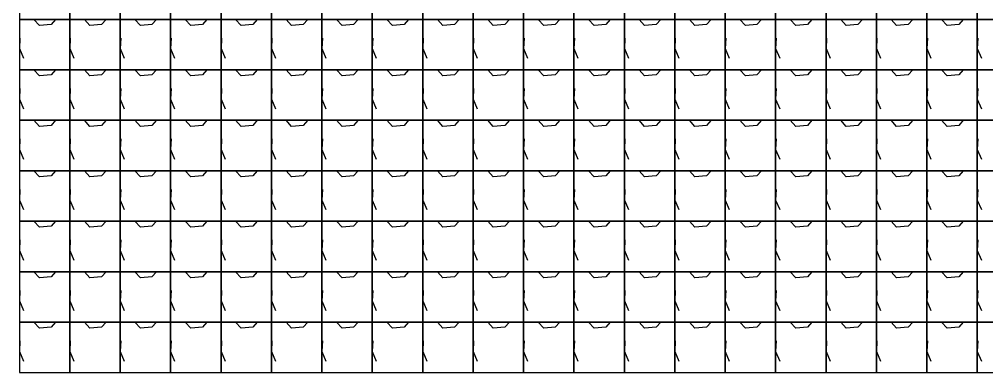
# Model space of a CAD drawing. Header units: inches. Extents: x 0 to 2763, y 0 to 1500.
# Drawn here: x 0 to 487.3, y 0 to 177.8 of the extents above; entities that cross this region are included whole.
import ezdxf

# ---------------------------------------------------------------- set-up
doc = ezdxf.new("R2010")
doc.units = ezdxf.units.IN
doc.header["$MEASUREMENT"] = 0

# ---------------------------------------------------------------- blocks, each defined once
blk = doc.blocks.new('*U1')
at = {"color": 254, "true_color": 0xfeeab9}
blk.add_lwpolyline([(-12.7, -12.7), (12.7, -12.7), (12.7, 12.7), (-12.7, 12.7), (-12.7, -12.7)], dxfattribs=at)
blk = doc.blocks.new('*U2')
at = {"color": 0, "linetype": 'ByBlock', "lineweight": -2, "transparency": 16777216}
for p in [(0, 177.8), (25.4, 177.8), (50.8, 177.8), (76.2, 177.8), (101.6, 177.8), (127, 177.8), (152.4, 177.8), (177.8, 177.8), (203.2, 177.8), (228.6, 177.8), (254, 177.8), (279.4, 177.8), (304.8, 177.8), (330.2, 177.8), (355.6, 177.8), (381, 177.8), (406.4, 177.8), (431.8, 177.8), (457.2, 177.8), (482.6, 177.8), (0, 152.4), (25.4, 152.4), (50.8, 152.4), (76.2, 152.4), (101.6, 152.4), (127, 152.4), (152.4, 152.4), (177.8, 152.4), (203.2, 152.4), (228.6, 152.4), (254, 152.4), (279.4, 152.4), (304.8, 152.4), (330.2, 152.4), (355.6, 152.4), (381, 152.4), (406.4, 152.4), (431.8, 152.4), (457.2, 152.4), (482.6, 152.4), (0, 127), (25.4, 127), (50.8, 127), (76.2, 127), (101.6, 127), (127, 127), (152.4, 127), (177.8, 127), (203.2, 127), (228.6, 127), (254, 127), (279.4, 127), (304.8, 127), (330.2, 127), (355.6, 127), (381, 127), (406.4, 127), (431.8, 127), (457.2, 127), (482.6, 127), (0, 101.6), (25.4, 101.6), (50.8, 101.6), (76.2, 101.6), (101.6, 101.6), (127, 101.6), (152.4, 101.6), (177.8, 101.6), (203.2, 101.6), (228.6, 101.6), (254, 101.6), (279.4, 101.6), (304.8, 101.6), (330.2, 101.6), (355.6, 101.6), (381, 101.6), (406.4, 101.6), (431.8, 101.6), (457.2, 101.6), (482.6, 101.6), (0, 76.2), (25.4, 76.2), (50.8, 76.2), (76.2, 76.2), (101.6, 76.2), (127, 76.2), (152.4, 76.2), (177.8, 76.2), (203.2, 76.2), (228.6, 76.2), (254, 76.2), (279.4, 76.2), (304.8, 76.2), (330.2, 76.2), (355.6, 76.2), (381, 76.2), (406.4, 76.2), (431.8, 76.2), (457.2, 76.2), (482.6, 76.2), (0, 50.8), (25.4, 50.8), (50.8, 50.8), (76.2, 50.8), (101.6, 50.8), (127, 50.8), (152.4, 50.8), (177.8, 50.8), (203.2, 50.8), (228.6, 50.8), (254, 50.8), (279.4, 50.8), (304.8, 50.8), (330.2, 50.8), (355.6, 50.8), (381, 50.8), (406.4, 50.8), (431.8, 50.8), (457.2, 50.8), (482.6, 50.8), (0, 25.4), (25.4, 25.4), (50.8, 25.4), (76.2, 25.4), (101.6, 25.4), (127, 25.4), (152.4, 25.4), (177.8, 25.4), (203.2, 25.4), (228.6, 25.4), (254, 25.4), (279.4, 25.4), (304.8, 25.4), (330.2, 25.4), (355.6, 25.4), (381, 25.4), (406.4, 25.4), (431.8, 25.4), (457.2, 25.4), (482.6, 25.4), (0, 0), (25.4, 0), (50.8, 0), (76.2, 0), (101.6, 0), (127, 0), (152.4, 0), (177.8, 0), (203.2, 0), (228.6, 0), (254, 0), (279.4, 0), (304.8, 0), (330.2, 0), (355.6, 0), (381, 0), (406.4, 0), (431.8, 0), (457.2, 0), (482.6, 0)]:
    blk.add_blockref('*U1', p, dxfattribs=at)

msp = doc.modelspace()

# ---------------------------------------------------------------- linework, layer by layer
at = {"linetype": 'Continuous'}
for p, q in [((10.16, 174.75), (7.37, 177.8)), ((18.29, 177.8), (16, 175.26)), ((35.56, 174.75), (32.77, 177.8)), ((43.69, 177.8), (41.4, 175.26)), ((60.96, 174.75), (58.17, 177.8)), ((69.09, 177.8), (66.8, 175.26)), ((86.36, 174.75), (83.57, 177.8)), ((94.49, 177.8), (92.2, 175.26)), ((111.76, 174.75), (108.97, 177.8)), ((119.89, 177.8), (117.6, 175.26)), ((137.16, 174.75), (134.37, 177.8)), ((145.29, 177.8), (143, 175.26)), ((162.56, 174.75), (159.77, 177.8)), ((170.69, 177.8), (168.4, 175.26)), ((187.96, 174.75), (185.17, 177.8)), ((196.09, 177.8), (193.8, 175.26)), ((213.36, 174.75), (210.57, 177.8)), ((221.49, 177.8), (219.2, 175.26)), ((238.76, 174.75), (235.97, 177.8)), ((246.89, 177.8), (244.6, 175.26)), ((264.16, 174.75), (261.37, 177.8)), ((272.29, 177.8), (270, 175.26)), ((289.56, 174.75), (286.77, 177.8)), ((297.69, 177.8), (295.4, 175.26)), ((314.96, 174.75), (312.17, 177.8)), ((323.09, 177.8), (320.8, 175.26)), ((340.36, 174.75), (337.57, 177.8)), ((348.49, 177.8), (346.2, 175.26)), ((365.76, 174.75), (362.97, 177.8)), ((373.89, 177.8), (371.6, 175.26)), ((391.16, 174.75), (388.37, 177.8)), ((399.29, 177.8), (397, 175.26)), ((416.56, 174.75), (413.77, 177.8)), ((424.69, 177.8), (422.4, 175.26)), ((441.96, 174.75), (439.17, 177.8)), ((450.09, 177.8), (447.8, 175.26)), ((467.36, 174.75), (464.57, 177.8)), ((475.49, 177.8), (473.2, 175.26)), ((16, 175.26), (10.16, 174.75)), ((41.4, 175.26), (35.56, 174.75)), ((66.8, 175.26), (60.96, 174.75)), ((92.2, 175.26), (86.36, 174.75)), ((117.6, 175.26), (111.76, 174.75)), ((143, 175.26), (137.16, 174.75)), ((168.4, 175.26), (162.56, 174.75)), ((193.8, 175.26), (187.96, 174.75)), ((219.2, 175.26), (213.36, 174.75)), ((244.6, 175.26), (238.76, 174.75)), ((270, 175.26), (264.16, 174.75)), ((295.4, 175.26), (289.56, 174.75)), ((320.8, 175.26), (314.96, 174.75)), ((346.2, 175.26), (340.36, 174.75)), ((371.6, 175.26), (365.76, 174.75)), ((397, 175.26), (391.16, 174.75)), ((422.4, 175.26), (416.56, 174.75)), ((447.8, 175.26), (441.96, 174.75)), ((473.2, 175.26), (467.36, 174.75)), ((0.25, 168.4), (0, 163.07)), ((25.65, 168.4), (25.4, 163.07)), ((51.05, 168.4), (50.8, 163.07)), ((76.45, 168.4), (76.2, 163.07)), ((101.85, 168.4), (101.6, 163.07)), ((127.25, 168.4), (127, 163.07)), ((152.65, 168.4), (152.4, 163.07)), ((178.05, 168.4), (177.8, 163.07)), ((203.45, 168.4), (203.2, 163.07)), ((228.85, 168.4), (228.6, 163.07)), ((254.25, 168.4), (254, 163.07)), ((279.65, 168.4), (279.4, 163.07)), ((305.05, 168.4), (304.8, 163.07)), ((330.45, 168.4), (330.2, 163.07)), ((355.85, 168.4), (355.6, 163.07)), ((381.25, 168.4), (381, 163.07)), ((406.65, 168.4), (406.4, 163.07)), ((432.05, 168.4), (431.8, 163.07)), ((457.45, 168.4), (457.2, 163.07)), ((482.85, 168.4), (482.6, 163.07)), ((0, 163.07), (2.03, 158.24)), ((25.4, 163.07), (27.43, 158.24)), ((50.8, 163.07), (52.83, 158.24)), ((76.2, 163.07), (78.23, 158.24)), ((101.6, 163.07), (103.63, 158.24)), ((127, 163.07), (129.03, 158.24)), ((152.4, 163.07), (154.43, 158.24)), ((177.8, 163.07), (179.83, 158.24)), ((203.2, 163.07), (205.23, 158.24)), ((228.6, 163.07), (230.63, 158.24)), ((254, 163.07), (256.03, 158.24)), ((279.4, 163.07), (281.43, 158.24)), ((304.8, 163.07), (306.83, 158.24)), ((330.2, 163.07), (332.23, 158.24)), ((355.6, 163.07), (357.63, 158.24)), ((381, 163.07), (383.03, 158.24)), ((406.4, 163.07), (408.43, 158.24)), ((431.8, 163.07), (433.83, 158.24)), ((457.2, 163.07), (459.23, 158.24)), ((482.6, 163.07), (484.63, 158.24)), ((10.16, 149.35), (7.37, 152.4)), ((18.29, 152.4), (16, 149.86)), ((35.56, 149.35), (32.77, 152.4)), ((43.69, 152.4), (41.4, 149.86)), ((60.96, 149.35), (58.17, 152.4)), ((69.09, 152.4), (66.8, 149.86)), ((86.36, 149.35), (83.57, 152.4)), ((94.49, 152.4), (92.2, 149.86)), ((111.76, 149.35), (108.97, 152.4)), ((119.89, 152.4), (117.6, 149.86)), ((137.16, 149.35), (134.37, 152.4)), ((145.29, 152.4), (143, 149.86)), ((162.56, 149.35), (159.77, 152.4)), ((170.69, 152.4), (168.4, 149.86)), ((187.96, 149.35), (185.17, 152.4)), ((196.09, 152.4), (193.8, 149.86)), ((213.36, 149.35), (210.57, 152.4)), ((221.49, 152.4), (219.2, 149.86)), ((238.76, 149.35), (235.97, 152.4)), ((246.89, 152.4), (244.6, 149.86)), ((264.16, 149.35), (261.37, 152.4)), ((272.29, 152.4), (270, 149.86)), ((289.56, 149.35), (286.77, 152.4)), ((297.69, 152.4), (295.4, 149.86)), ((314.96, 149.35), (312.17, 152.4)), ((323.09, 152.4), (320.8, 149.86)), ((340.36, 149.35), (337.57, 152.4)), ((348.49, 152.4), (346.2, 149.86)), ((365.76, 149.35), (362.97, 152.4)), ((373.89, 152.4), (371.6, 149.86)), ((391.16, 149.35), (388.37, 152.4)), ((399.29, 152.4), (397, 149.86)), ((416.56, 149.35), (413.77, 152.4)), ((424.69, 152.4), (422.4, 149.86)), ((441.96, 149.35), (439.17, 152.4)), ((450.09, 152.4), (447.8, 149.86)), ((467.36, 149.35), (464.57, 152.4)), ((475.49, 152.4), (473.2, 149.86)), ((16, 149.86), (10.16, 149.35)), ((41.4, 149.86), (35.56, 149.35)), ((66.8, 149.86), (60.96, 149.35)), ((92.2, 149.86), (86.36, 149.35)), ((117.6, 149.86), (111.76, 149.35)), ((143, 149.86), (137.16, 149.35)), ((168.4, 149.86), (162.56, 149.35)), ((193.8, 149.86), (187.96, 149.35)), ((219.2, 149.86), (213.36, 149.35)), ((244.6, 149.86), (238.76, 149.35)), ((270, 149.86), (264.16, 149.35)), ((295.4, 149.86), (289.56, 149.35)), ((320.8, 149.86), (314.96, 149.35)), ((346.2, 149.86), (340.36, 149.35)), ((371.6, 149.86), (365.76, 149.35)), ((397, 149.86), (391.16, 149.35)), ((422.4, 149.86), (416.56, 149.35)), ((447.8, 149.86), (441.96, 149.35)), ((473.2, 149.86), (467.36, 149.35)), ((0.25, 143), (0, 137.67)), ((25.65, 143), (25.4, 137.67)), ((51.05, 143), (50.8, 137.67)), ((76.45, 143), (76.2, 137.67)), ((101.85, 143), (101.6, 137.67)), ((127.25, 143), (127, 137.67)), ((152.65, 143), (152.4, 137.67)), ((178.05, 143), (177.8, 137.67)), ((203.45, 143), (203.2, 137.67)), ((228.85, 143), (228.6, 137.67)), ((254.25, 143), (254, 137.67)), ((279.65, 143), (279.4, 137.67)), ((305.05, 143), (304.8, 137.67)), ((330.45, 143), (330.2, 137.67)), ((355.85, 143), (355.6, 137.67)), ((381.25, 143), (381, 137.67)), ((406.65, 143), (406.4, 137.67)), ((432.05, 143), (431.8, 137.67)), ((457.45, 143), (457.2, 137.67)), ((482.85, 143), (482.6, 137.67)), ((0, 137.67), (2.03, 132.84)), ((25.4, 137.67), (27.43, 132.84)), ((50.8, 137.67), (52.83, 132.84)), ((76.2, 137.67), (78.23, 132.84)), ((101.6, 137.67), (103.63, 132.84)), ((127, 137.67), (129.03, 132.84)), ((152.4, 137.67), (154.43, 132.84)), ((177.8, 137.67), (179.83, 132.84)), ((203.2, 137.67), (205.23, 132.84)), ((228.6, 137.67), (230.63, 132.84)), ((254, 137.67), (256.03, 132.84)), ((279.4, 137.67), (281.43, 132.84)), ((304.8, 137.67), (306.83, 132.84)), ((330.2, 137.67), (332.23, 132.84)), ((355.6, 137.67), (357.63, 132.84)), ((381, 137.67), (383.03, 132.84)), ((406.4, 137.67), (408.43, 132.84)), ((431.8, 137.67), (433.83, 132.84)), ((457.2, 137.67), (459.23, 132.84)), ((482.6, 137.67), (484.63, 132.84)), ((10.16, 123.95), (7.37, 127)), ((18.29, 127), (16, 124.46)), ((35.56, 123.95), (32.77, 127)), ((43.69, 127), (41.4, 124.46)), ((60.96, 123.95), (58.17, 127)), ((69.09, 127), (66.8, 124.46)), ((86.36, 123.95), (83.57, 127)), ((94.49, 127), (92.2, 124.46)), ((111.76, 123.95), (108.97, 127)), ((119.89, 127), (117.6, 124.46)), ((137.16, 123.95), (134.37, 127)), ((145.29, 127), (143, 124.46)), ((162.56, 123.95), (159.77, 127)), ((170.69, 127), (168.4, 124.46)), ((187.96, 123.95), (185.17, 127)), ((196.09, 127), (193.8, 124.46)), ((213.36, 123.95), (210.57, 127)), ((221.49, 127), (219.2, 124.46)), ((238.76, 123.95), (235.97, 127)), ((246.89, 127), (244.6, 124.46)), ((264.16, 123.95), (261.37, 127)), ((272.29, 127), (270, 124.46)), ((289.56, 123.95), (286.77, 127)), ((297.69, 127), (295.4, 124.46)), ((314.96, 123.95), (312.17, 127)), ((323.09, 127), (320.8, 124.46)), ((340.36, 123.95), (337.57, 127)), ((348.49, 127), (346.2, 124.46)), ((365.76, 123.95), (362.97, 127)), ((373.89, 127), (371.6, 124.46)), ((391.16, 123.95), (388.37, 127)), ((399.29, 127), (397, 124.46)), ((416.56, 123.95), (413.77, 127)), ((424.69, 127), (422.4, 124.46)), ((441.96, 123.95), (439.17, 127)), ((450.09, 127), (447.8, 124.46)), ((467.36, 123.95), (464.57, 127)), ((475.49, 127), (473.2, 124.46)), ((16, 124.46), (10.16, 123.95)), ((41.4, 124.46), (35.56, 123.95)), ((66.8, 124.46), (60.96, 123.95)), ((92.2, 124.46), (86.36, 123.95)), ((117.6, 124.46), (111.76, 123.95)), ((143, 124.46), (137.16, 123.95)), ((168.4, 124.46), (162.56, 123.95)), ((193.8, 124.46), (187.96, 123.95)), ((219.2, 124.46), (213.36, 123.95)), ((244.6, 124.46), (238.76, 123.95)), ((270, 124.46), (264.16, 123.95)), ((295.4, 124.46), (289.56, 123.95)), ((320.8, 124.46), (314.96, 123.95)), ((346.2, 124.46), (340.36, 123.95)), ((371.6, 124.46), (365.76, 123.95)), ((397, 124.46), (391.16, 123.95)), ((422.4, 124.46), (416.56, 123.95)), ((447.8, 124.46), (441.96, 123.95)), ((473.2, 124.46), (467.36, 123.95)), ((0.25, 117.6), (0, 112.27)), ((25.65, 117.6), (25.4, 112.27)), ((51.05, 117.6), (50.8, 112.27)), ((76.45, 117.6), (76.2, 112.27)), ((101.85, 117.6), (101.6, 112.27)), ((127.25, 117.6), (127, 112.27)), ((152.65, 117.6), (152.4, 112.27)), ((178.05, 117.6), (177.8, 112.27)), ((203.45, 117.6), (203.2, 112.27)), ((228.85, 117.6), (228.6, 112.27)), ((254.25, 117.6), (254, 112.27)), ((279.65, 117.6), (279.4, 112.27)), ((305.05, 117.6), (304.8, 112.27)), ((330.45, 117.6), (330.2, 112.27)), ((355.85, 117.6), (355.6, 112.27)), ((381.25, 117.6), (381, 112.27)), ((406.65, 117.6), (406.4, 112.27)), ((432.05, 117.6), (431.8, 112.27)), ((457.45, 117.6), (457.2, 112.27)), ((482.85, 117.6), (482.6, 112.27)), ((0, 112.27), (2.03, 107.44)), ((25.4, 112.27), (27.43, 107.44)), ((50.8, 112.27), (52.83, 107.44)), ((76.2, 112.27), (78.23, 107.44)), ((101.6, 112.27), (103.63, 107.44)), ((127, 112.27), (129.03, 107.44)), ((152.4, 112.27), (154.43, 107.44)), ((177.8, 112.27), (179.83, 107.44)), ((203.2, 112.27), (205.23, 107.44)), ((228.6, 112.27), (230.63, 107.44)), ((254, 112.27), (256.03, 107.44)), ((279.4, 112.27), (281.43, 107.44)), ((304.8, 112.27), (306.83, 107.44)), ((330.2, 112.27), (332.23, 107.44)), ((355.6, 112.27), (357.63, 107.44)), ((381, 112.27), (383.03, 107.44)), ((406.4, 112.27), (408.43, 107.44)), ((431.8, 112.27), (433.83, 107.44)), ((457.2, 112.27), (459.23, 107.44)), ((482.6, 112.27), (484.63, 107.44)), ((10.16, 98.55), (7.37, 101.6)), ((16, 99.06), (10.16, 98.55)), ((18.29, 101.6), (16, 99.06)), ((35.56, 98.55), (32.77, 101.6)), ((41.4, 99.06), (35.56, 98.55)), ((43.69, 101.6), (41.4, 99.06)), ((60.96, 98.55), (58.17, 101.6)), ((66.8, 99.06), (60.96, 98.55)), ((69.09, 101.6), (66.8, 99.06)), ((86.36, 98.55), (83.57, 101.6)), ((92.2, 99.06), (86.36, 98.55)), ((94.49, 101.6), (92.2, 99.06)), ((111.76, 98.55), (108.97, 101.6)), ((117.6, 99.06), (111.76, 98.55)), ((119.89, 101.6), (117.6, 99.06)), ((137.16, 98.55), (134.37, 101.6)), ((143, 99.06), (137.16, 98.55)), ((145.29, 101.6), (143, 99.06)), ((162.56, 98.55), (159.77, 101.6)), ((168.4, 99.06), (162.56, 98.55)), ((170.69, 101.6), (168.4, 99.06)), ((187.96, 98.55), (185.17, 101.6)), ((193.8, 99.06), (187.96, 98.55)), ((196.09, 101.6), (193.8, 99.06)), ((213.36, 98.55), (210.57, 101.6)), ((219.2, 99.06), (213.36, 98.55)), ((221.49, 101.6), (219.2, 99.06)), ((238.76, 98.55), (235.97, 101.6)), ((244.6, 99.06), (238.76, 98.55)), ((246.89, 101.6), (244.6, 99.06)), ((264.16, 98.55), (261.37, 101.6)), ((270, 99.06), (264.16, 98.55)), ((272.29, 101.6), (270, 99.06)), ((289.56, 98.55), (286.77, 101.6)), ((295.4, 99.06), (289.56, 98.55)), ((297.69, 101.6), (295.4, 99.06)), ((314.96, 98.55), (312.17, 101.6)), ((320.8, 99.06), (314.96, 98.55)), ((323.09, 101.6), (320.8, 99.06)), ((340.36, 98.55), (337.57, 101.6)), ((346.2, 99.06), (340.36, 98.55)), ((348.49, 101.6), (346.2, 99.06)), ((365.76, 98.55), (362.97, 101.6)), ((371.6, 99.06), (365.76, 98.55)), ((373.89, 101.6), (371.6, 99.06)), ((391.16, 98.55), (388.37, 101.6)), ((397, 99.06), (391.16, 98.55)), ((399.29, 101.6), (397, 99.06)), ((416.56, 98.55), (413.77, 101.6)), ((422.4, 99.06), (416.56, 98.55)), ((424.69, 101.6), (422.4, 99.06)), ((441.96, 98.55), (439.17, 101.6)), ((447.8, 99.06), (441.96, 98.55)), ((450.09, 101.6), (447.8, 99.06)), ((467.36, 98.55), (464.57, 101.6)), ((473.2, 99.06), (467.36, 98.55)), ((475.49, 101.6), (473.2, 99.06)), ((0.25, 92.2), (0, 86.87)), ((25.65, 92.2), (25.4, 86.87)), ((51.05, 92.2), (50.8, 86.87)), ((76.45, 92.2), (76.2, 86.87)), ((101.85, 92.2), (101.6, 86.87)), ((127.25, 92.2), (127, 86.87)), ((152.65, 92.2), (152.4, 86.87)), ((178.05, 92.2), (177.8, 86.87)), ((203.45, 92.2), (203.2, 86.87)), ((228.85, 92.2), (228.6, 86.87)), ((254.25, 92.2), (254, 86.87)), ((279.65, 92.2), (279.4, 86.87)), ((305.05, 92.2), (304.8, 86.87)), ((330.45, 92.2), (330.2, 86.87)), ((355.85, 92.2), (355.6, 86.87)), ((381.25, 92.2), (381, 86.87)), ((406.65, 92.2), (406.4, 86.87)), ((432.05, 92.2), (431.8, 86.87)), ((457.45, 92.2), (457.2, 86.87)), ((482.85, 92.2), (482.6, 86.87)), ((0, 86.87), (2.03, 82.04)), ((25.4, 86.87), (27.43, 82.04)), ((50.8, 86.87), (52.83, 82.04)), ((76.2, 86.87), (78.23, 82.04)), ((101.6, 86.87), (103.63, 82.04)), ((127, 86.87), (129.03, 82.04)), ((152.4, 86.87), (154.43, 82.04)), ((177.8, 86.87), (179.83, 82.04)), ((203.2, 86.87), (205.23, 82.04)), ((228.6, 86.87), (230.63, 82.04)), ((254, 86.87), (256.03, 82.04)), ((279.4, 86.87), (281.43, 82.04)), ((304.8, 86.87), (306.83, 82.04)), ((330.2, 86.87), (332.23, 82.04)), ((355.6, 86.87), (357.63, 82.04)), ((381, 86.87), (383.03, 82.04)), ((406.4, 86.87), (408.43, 82.04)), ((431.8, 86.87), (433.83, 82.04)), ((457.2, 86.87), (459.23, 82.04)), ((482.6, 86.87), (484.63, 82.04)), ((10.16, 73.15), (7.37, 76.2)), ((16, 73.66), (10.16, 73.15)), ((18.29, 76.2), (16, 73.66)), ((35.56, 73.15), (32.77, 76.2)), ((41.4, 73.66), (35.56, 73.15)), ((43.69, 76.2), (41.4, 73.66)), ((60.96, 73.15), (58.17, 76.2)), ((66.8, 73.66), (60.96, 73.15)), ((69.09, 76.2), (66.8, 73.66)), ((86.36, 73.15), (83.57, 76.2)), ((92.2, 73.66), (86.36, 73.15)), ((94.49, 76.2), (92.2, 73.66)), ((111.76, 73.15), (108.97, 76.2)), ((117.6, 73.66), (111.76, 73.15)), ((119.89, 76.2), (117.6, 73.66)), ((137.16, 73.15), (134.37, 76.2)), ((143, 73.66), (137.16, 73.15)), ((145.29, 76.2), (143, 73.66)), ((162.56, 73.15), (159.77, 76.2)), ((168.4, 73.66), (162.56, 73.15)), ((170.69, 76.2), (168.4, 73.66)), ((187.96, 73.15), (185.17, 76.2)), ((193.8, 73.66), (187.96, 73.15)), ((196.09, 76.2), (193.8, 73.66)), ((213.36, 73.15), (210.57, 76.2)), ((219.2, 73.66), (213.36, 73.15)), ((221.49, 76.2), (219.2, 73.66)), ((238.76, 73.15), (235.97, 76.2)), ((244.6, 73.66), (238.76, 73.15)), ((246.89, 76.2), (244.6, 73.66)), ((264.16, 73.15), (261.37, 76.2)), ((270, 73.66), (264.16, 73.15)), ((272.29, 76.2), (270, 73.66)), ((289.56, 73.15), (286.77, 76.2)), ((295.4, 73.66), (289.56, 73.15)), ((297.69, 76.2), (295.4, 73.66)), ((314.96, 73.15), (312.17, 76.2)), ((320.8, 73.66), (314.96, 73.15)), ((323.09, 76.2), (320.8, 73.66)), ((340.36, 73.15), (337.57, 76.2)), ((346.2, 73.66), (340.36, 73.15)), ((348.49, 76.2), (346.2, 73.66)), ((365.76, 73.15), (362.97, 76.2)), ((371.6, 73.66), (365.76, 73.15)), ((373.89, 76.2), (371.6, 73.66)), ((391.16, 73.15), (388.37, 76.2)), ((397, 73.66), (391.16, 73.15)), ((399.29, 76.2), (397, 73.66)), ((416.56, 73.15), (413.77, 76.2)), ((422.4, 73.66), (416.56, 73.15)), ((424.69, 76.2), (422.4, 73.66)), ((441.96, 73.15), (439.17, 76.2)), ((447.8, 73.66), (441.96, 73.15)), ((450.09, 76.2), (447.8, 73.66)), ((467.36, 73.15), (464.57, 76.2)), ((473.2, 73.66), (467.36, 73.15)), ((475.49, 76.2), (473.2, 73.66)), ((0.25, 66.8), (0, 61.47)), ((25.65, 66.8), (25.4, 61.47)), ((51.05, 66.8), (50.8, 61.47)), ((76.45, 66.8), (76.2, 61.47)), ((101.85, 66.8), (101.6, 61.47)), ((127.25, 66.8), (127, 61.47)), ((152.65, 66.8), (152.4, 61.47)), ((178.05, 66.8), (177.8, 61.47)), ((203.45, 66.8), (203.2, 61.47)), ((228.85, 66.8), (228.6, 61.47)), ((254.25, 66.8), (254, 61.47)), ((279.65, 66.8), (279.4, 61.47)), ((305.05, 66.8), (304.8, 61.47)), ((330.45, 66.8), (330.2, 61.47)), ((355.85, 66.8), (355.6, 61.47)), ((381.25, 66.8), (381, 61.47)), ((406.65, 66.8), (406.4, 61.47)), ((432.05, 66.8), (431.8, 61.47)), ((457.45, 66.8), (457.2, 61.47)), ((482.85, 66.8), (482.6, 61.47)), ((0, 61.47), (2.03, 56.64)), ((25.4, 61.47), (27.43, 56.64)), ((50.8, 61.47), (52.83, 56.64)), ((76.2, 61.47), (78.23, 56.64)), ((101.6, 61.47), (103.63, 56.64)), ((127, 61.47), (129.03, 56.64)), ((152.4, 61.47), (154.43, 56.64)), ((177.8, 61.47), (179.83, 56.64)), ((203.2, 61.47), (205.23, 56.64)), ((228.6, 61.47), (230.63, 56.64)), ((254, 61.47), (256.03, 56.64)), ((279.4, 61.47), (281.43, 56.64)), ((304.8, 61.47), (306.83, 56.64)), ((330.2, 61.47), (332.23, 56.64)), ((355.6, 61.47), (357.63, 56.64)), ((381, 61.47), (383.03, 56.64)), ((406.4, 61.47), (408.43, 56.64)), ((431.8, 61.47), (433.83, 56.64)), ((457.2, 61.47), (459.23, 56.64)), ((482.6, 61.47), (484.63, 56.64)), ((10.16, 47.75), (7.37, 50.8)), ((18.29, 50.8), (16, 48.26)), ((35.56, 47.75), (32.77, 50.8)), ((43.69, 50.8), (41.4, 48.26)), ((60.96, 47.75), (58.17, 50.8)), ((69.09, 50.8), (66.8, 48.26)), ((86.36, 47.75), (83.57, 50.8)), ((94.49, 50.8), (92.2, 48.26)), ((111.76, 47.75), (108.97, 50.8)), ((119.89, 50.8), (117.6, 48.26)), ((137.16, 47.75), (134.37, 50.8)), ((145.29, 50.8), (143, 48.26)), ((162.56, 47.75), (159.77, 50.8)), ((170.69, 50.8), (168.4, 48.26)), ((187.96, 47.75), (185.17, 50.8)), ((196.09, 50.8), (193.8, 48.26)), ((213.36, 47.75), (210.57, 50.8)), ((221.49, 50.8), (219.2, 48.26)), ((238.76, 47.75), (235.97, 50.8)), ((246.89, 50.8), (244.6, 48.26)), ((264.16, 47.75), (261.37, 50.8)), ((272.29, 50.8), (270, 48.26)), ((289.56, 47.75), (286.77, 50.8)), ((297.69, 50.8), (295.4, 48.26)), ((314.96, 47.75), (312.17, 50.8)), ((323.09, 50.8), (320.8, 48.26)), ((340.36, 47.75), (337.57, 50.8)), ((348.49, 50.8), (346.2, 48.26)), ((365.76, 47.75), (362.97, 50.8)), ((373.89, 50.8), (371.6, 48.26)), ((391.16, 47.75), (388.37, 50.8)), ((399.29, 50.8), (397, 48.26)), ((416.56, 47.75), (413.77, 50.8)), ((424.69, 50.8), (422.4, 48.26)), ((441.96, 47.75), (439.17, 50.8)), ((450.09, 50.8), (447.8, 48.26)), ((467.36, 47.75), (464.57, 50.8)), ((475.49, 50.8), (473.2, 48.26)), ((16, 48.26), (10.16, 47.75)), ((41.4, 48.26), (35.56, 47.75)), ((66.8, 48.26), (60.96, 47.75)), ((92.2, 48.26), (86.36, 47.75)), ((117.6, 48.26), (111.76, 47.75)), ((143, 48.26), (137.16, 47.75)), ((168.4, 48.26), (162.56, 47.75)), ((193.8, 48.26), (187.96, 47.75)), ((219.2, 48.26), (213.36, 47.75)), ((244.6, 48.26), (238.76, 47.75)), ((270, 48.26), (264.16, 47.75)), ((295.4, 48.26), (289.56, 47.75)), ((320.8, 48.26), (314.96, 47.75)), ((346.2, 48.26), (340.36, 47.75)), ((371.6, 48.26), (365.76, 47.75)), ((397, 48.26), (391.16, 47.75)), ((422.4, 48.26), (416.56, 47.75)), ((447.8, 48.26), (441.96, 47.75)), ((473.2, 48.26), (467.36, 47.75)), ((0.25, 41.4), (0, 36.07)), ((25.65, 41.4), (25.4, 36.07)), ((51.05, 41.4), (50.8, 36.07)), ((76.45, 41.4), (76.2, 36.07)), ((101.85, 41.4), (101.6, 36.07)), ((127.25, 41.4), (127, 36.07)), ((152.65, 41.4), (152.4, 36.07)), ((178.05, 41.4), (177.8, 36.07)), ((203.45, 41.4), (203.2, 36.07)), ((228.85, 41.4), (228.6, 36.07)), ((254.25, 41.4), (254, 36.07)), ((279.65, 41.4), (279.4, 36.07)), ((305.05, 41.4), (304.8, 36.07)), ((330.45, 41.4), (330.2, 36.07)), ((355.85, 41.4), (355.6, 36.07)), ((381.25, 41.4), (381, 36.07)), ((406.65, 41.4), (406.4, 36.07)), ((432.05, 41.4), (431.8, 36.07)), ((457.45, 41.4), (457.2, 36.07)), ((482.85, 41.4), (482.6, 36.07)), ((0, 36.07), (2.03, 31.24)), ((25.4, 36.07), (27.43, 31.24)), ((50.8, 36.07), (52.83, 31.24)), ((76.2, 36.07), (78.23, 31.24)), ((101.6, 36.07), (103.63, 31.24)), ((127, 36.07), (129.03, 31.24)), ((152.4, 36.07), (154.43, 31.24)), ((177.8, 36.07), (179.83, 31.24)), ((203.2, 36.07), (205.23, 31.24)), ((228.6, 36.07), (230.63, 31.24)), ((254, 36.07), (256.03, 31.24)), ((279.4, 36.07), (281.43, 31.24)), ((304.8, 36.07), (306.83, 31.24)), ((330.2, 36.07), (332.23, 31.24)), ((355.6, 36.07), (357.63, 31.24)), ((381, 36.07), (383.03, 31.24)), ((406.4, 36.07), (408.43, 31.24)), ((431.8, 36.07), (433.83, 31.24)), ((457.2, 36.07), (459.23, 31.24)), ((482.6, 36.07), (484.63, 31.24)), ((10.16, 22.35), (7.37, 25.4)), ((18.29, 25.4), (16, 22.86)), ((35.56, 22.35), (32.77, 25.4)), ((43.69, 25.4), (41.4, 22.86)), ((60.96, 22.35), (58.17, 25.4)), ((69.09, 25.4), (66.8, 22.86)), ((86.36, 22.35), (83.57, 25.4)), ((94.49, 25.4), (92.2, 22.86)), ((111.76, 22.35), (108.97, 25.4)), ((119.89, 25.4), (117.6, 22.86)), ((137.16, 22.35), (134.37, 25.4)), ((145.29, 25.4), (143, 22.86)), ((162.56, 22.35), (159.77, 25.4)), ((170.69, 25.4), (168.4, 22.86)), ((187.96, 22.35), (185.17, 25.4)), ((196.09, 25.4), (193.8, 22.86)), ((213.36, 22.35), (210.57, 25.4)), ((221.49, 25.4), (219.2, 22.86)), ((238.76, 22.35), (235.97, 25.4)), ((246.89, 25.4), (244.6, 22.86)), ((264.16, 22.35), (261.37, 25.4)), ((272.29, 25.4), (270, 22.86)), ((289.56, 22.35), (286.77, 25.4)), ((297.69, 25.4), (295.4, 22.86)), ((314.96, 22.35), (312.17, 25.4)), ((323.09, 25.4), (320.8, 22.86)), ((340.36, 22.35), (337.57, 25.4)), ((348.49, 25.4), (346.2, 22.86)), ((365.76, 22.35), (362.97, 25.4)), ((373.89, 25.4), (371.6, 22.86)), ((391.16, 22.35), (388.37, 25.4)), ((399.29, 25.4), (397, 22.86)), ((416.56, 22.35), (413.77, 25.4)), ((424.69, 25.4), (422.4, 22.86)), ((441.96, 22.35), (439.17, 25.4)), ((450.09, 25.4), (447.8, 22.86)), ((467.36, 22.35), (464.57, 25.4)), ((475.49, 25.4), (473.2, 22.86)), ((16, 22.86), (10.16, 22.35)), ((41.4, 22.86), (35.56, 22.35)), ((66.8, 22.86), (60.96, 22.35)), ((92.2, 22.86), (86.36, 22.35)), ((117.6, 22.86), (111.76, 22.35)), ((143, 22.86), (137.16, 22.35)), ((168.4, 22.86), (162.56, 22.35)), ((193.8, 22.86), (187.96, 22.35)), ((219.2, 22.86), (213.36, 22.35)), ((244.6, 22.86), (238.76, 22.35)), ((270, 22.86), (264.16, 22.35)), ((295.4, 22.86), (289.56, 22.35)), ((320.8, 22.86), (314.96, 22.35)), ((346.2, 22.86), (340.36, 22.35)), ((371.6, 22.86), (365.76, 22.35)), ((397, 22.86), (391.16, 22.35)), ((422.4, 22.86), (416.56, 22.35)), ((447.8, 22.86), (441.96, 22.35)), ((473.2, 22.86), (467.36, 22.35)), ((0.25, 16), (0, 10.67)), ((25.65, 16), (25.4, 10.67)), ((51.05, 16), (50.8, 10.67)), ((76.45, 16), (76.2, 10.67)), ((101.85, 16), (101.6, 10.67)), ((127.25, 16), (127, 10.67)), ((152.65, 16), (152.4, 10.67)), ((178.05, 16), (177.8, 10.67)), ((203.45, 16), (203.2, 10.67)), ((228.85, 16), (228.6, 10.67)), ((254.25, 16), (254, 10.67)), ((279.65, 16), (279.4, 10.67)), ((305.05, 16), (304.8, 10.67)), ((330.45, 16), (330.2, 10.67)), ((355.85, 16), (355.6, 10.67)), ((381.25, 16), (381, 10.67)), ((406.65, 16), (406.4, 10.67)), ((432.05, 16), (431.8, 10.67)), ((457.45, 16), (457.2, 10.67)), ((482.85, 16), (482.6, 10.67)), ((0, 10.67), (2.03, 5.84)), ((25.4, 10.67), (27.43, 5.84)), ((50.8, 10.67), (52.83, 5.84)), ((76.2, 10.67), (78.23, 5.84)), ((101.6, 10.67), (103.63, 5.84)), ((127, 10.67), (129.03, 5.84)), ((152.4, 10.67), (154.43, 5.84)), ((177.8, 10.67), (179.83, 5.84)), ((203.2, 10.67), (205.23, 5.84)), ((228.6, 10.67), (230.63, 5.84)), ((254, 10.67), (256.03, 5.84)), ((279.4, 10.67), (281.43, 5.84)), ((304.8, 10.67), (306.83, 5.84)), ((330.2, 10.67), (332.23, 5.84)), ((355.6, 10.67), (357.63, 5.84)), ((381, 10.67), (383.03, 5.84)), ((406.4, 10.67), (408.43, 5.84)), ((431.8, 10.67), (433.83, 5.84)), ((457.2, 10.67), (459.23, 5.84)), ((482.6, 10.67), (484.63, 5.84))]:
    msp.add_line(p, q, dxfattribs=at)
msp.add_lwpolyline([(0, 0), (1500, 0), (1500, 1500), (0, 1500)], close=True)

# ---------------------------------------------------------------- block references
msp.add_blockref('*U2', (12.7, 12.7))

doc.saveas('drawing.dxf')
